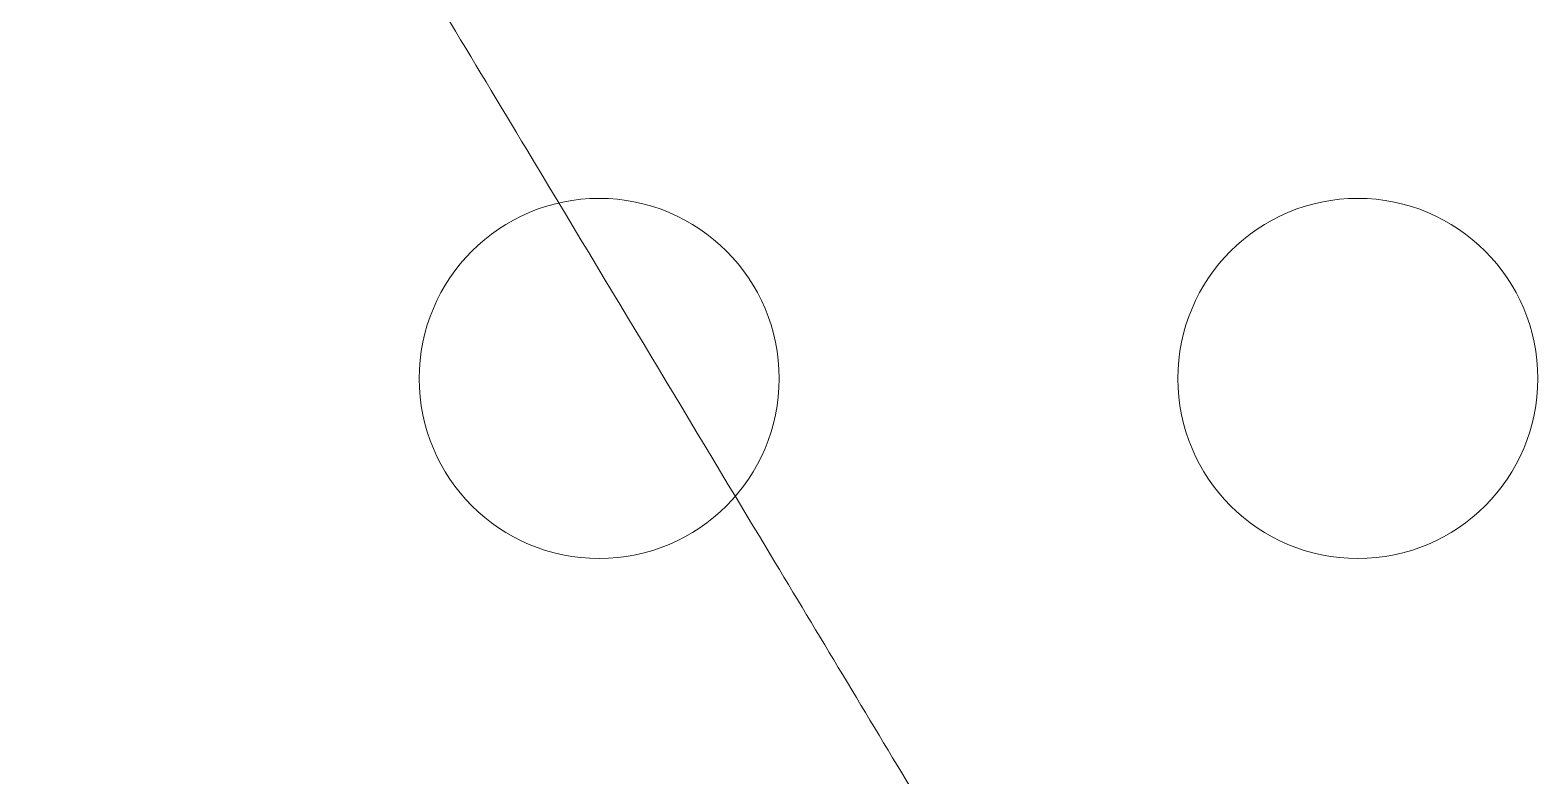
# Model space of a CAD drawing. Header units: millimetres. Extents: x 70151 to 230897, y 35202 to 113211.
# Drawn here: x 170999.46 to 171005.45, y 68732.72 to 68735.68 of the extents above; entities that cross this region are included whole.
import ezdxf

# ---------------------------------------------------------------- set-up
doc = ezdxf.new("R2010")
doc.units = ezdxf.units.MM
doc.header["$LTSCALE"] = 50
doc.layers.add('2-con', color=2, linetype='Continuous')
doc.layers.add('mark-B', color=2, linetype='Continuous', lineweight=20)

# ---------------------------------------------------------------- blocks, each defined once
blk = doc.blocks.new('무풍1way 일반')
at = {"layer": 'mark-B'}
for centre in [(504.575, -437.897), (507.5873, -437.897)]:
    blk.add_circle(centre, 0.7146, dxfattribs=at)
blk.add_open_spline([(506.3141, -436.2123), (506.506, -436.531), (507.0266, -437.3954), (507.7618, -438.6176), (508.9155, -440.5338), (511.5755, -444.9488), (515.8553, -452.0473), (519.5202, -458.1243), (521.3527, -461.1628)], degree=3, knots=[0, 0, 0, 0, 0.038258, 0.103777, 0.146712, 0.26836, 0.63418, 1, 1, 1, 1], dxfattribs=at)
blk.add_open_spline([(506.3141, -436.2123), (506.506, -436.531), (507.0266, -437.3954), (507.7618, -438.6176), (508.9155, -440.5338), (511.5755, -444.9488), (515.8553, -452.0473), (519.5202, -458.1243), (521.3527, -461.1628)], degree=3, knots=[0, 0, 0, 0, 0.038258, 0.103777, 0.146712, 0.26836, 0.63418, 1, 1, 1, 1], dxfattribs=at)
blk = doc.blocks.new('dpdjzjs')
at = {"layer": 'mark-B', "rotation": 180}
blk.add_blockref('무풍1way 일반', (171509.31, 88288.448), dxfattribs=at)

msp = doc.modelspace()

# ---------------------------------------------------------------- block references
at = {"layer": '2-con'}
msp.add_blockref('dpdjzjs', (0, -19992.0434), dxfattribs=at)

doc.saveas('drawing.dxf')
